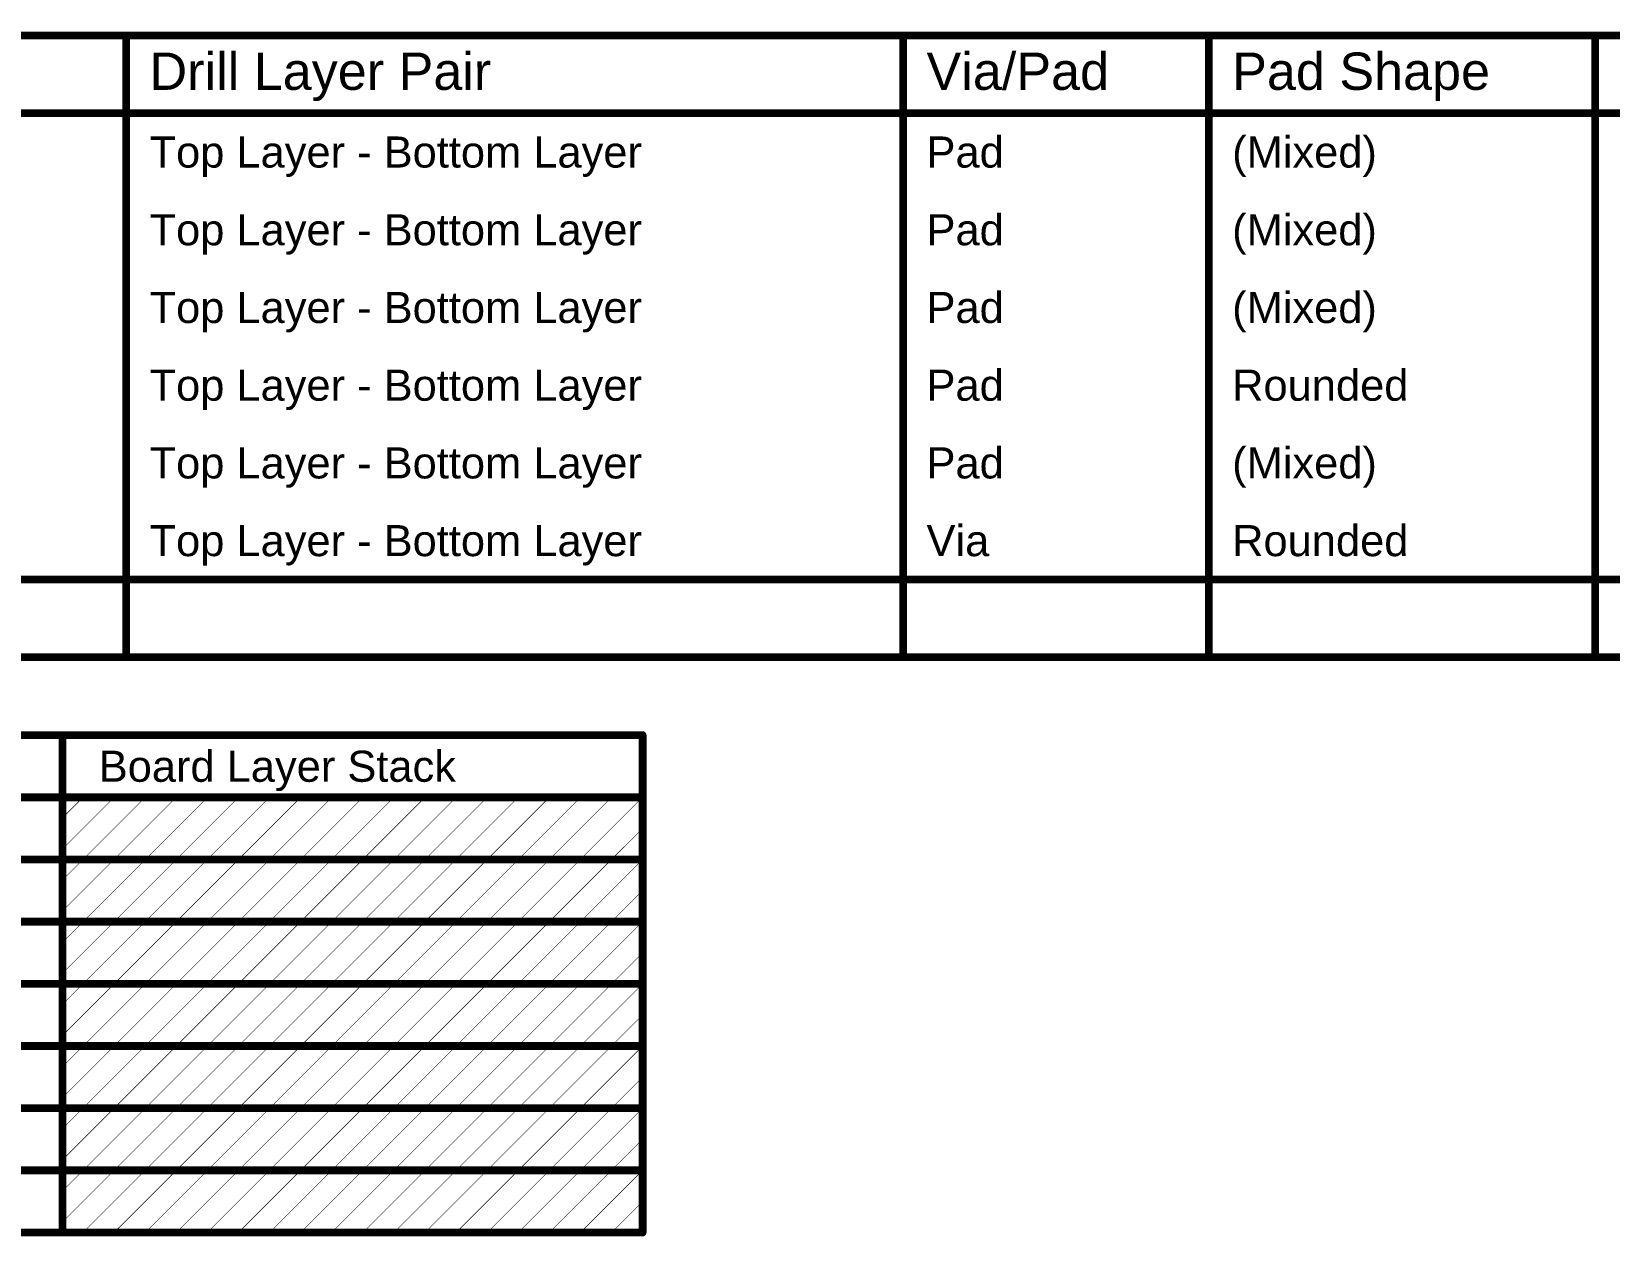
# Model space of a CAD drawing. Header units: inches. Extents: x -89 to 427, y -87 to 99.
# Drawn here: x 186.8 to 264.2, y 23.2 to 82.2 of the extents above; entities that cross this region are included whole.
import ezdxf

# ---------------------------------------------------------------- set-up
doc = ezdxf.new("R2010")
doc.units = ezdxf.units.IN
doc.layers.add('Drill Drawing', color=1, linetype='Continuous')
doc.layers.add('Fabrication_Layer', color=216, linetype='Continuous')
doc.styles.add('Arial', font='', dxfattribs={"height": 0.2})
doc.styles.get('Arial').set_extended_font_data('Arial')

msp = doc.modelspace()

# ---------------------------------------------------------------- linework, layer by layer
at = {"layer": 'Drill Drawing'}
for points in [[(101.562, 82.029, 0.381, 0.381, 0), (427.048, 82.029, 0.381, 0.381, 0)], [(191.479, 51.549, 0.381, 0.381, 0), (191.479, 82.029, 0.381, 0.381, 0)], [(229.568, 51.549, 0.381, 0.381, 0), (229.568, 82.029, 0.381, 0.381, 0)], [(244.55, 51.549, 0.381, 0.381, 0), (244.55, 82.029, 0.381, 0.381, 0)], [(263.493, 51.549, 0.381, 0.381, 0), (263.493, 82.029, 0.381, 0.381, 0)], [(101.562, 78.219, 0.381, 0.381, 0), (427.048, 78.219, 0.381, 0.381, 0)], [(101.562, 55.359, 0.381, 0.381, 0), (427.048, 55.359, 0.381, 0.381, 0)], [(101.562, 51.549, 0.381, 0.381, 0), (427.048, 51.549, 0.381, 0.381, 0)]]:
    msp.add_lwpolyline(points, format="xyseb", dxfattribs=at)
for points in [[(191.384, 82.029, 0.191, 0.191, 1), (191.575, 82.029, 0.191, 0.191, 1)], [(229.473, 82.029, 0.191, 0.191, 1), (229.663, 82.029, 0.191, 0.191, 1)], [(244.455, 82.029, 0.191, 0.191, 1), (244.645, 82.029, 0.191, 0.191, 1)], [(263.398, 82.029, 0.191, 0.191, 1), (263.589, 82.029, 0.191, 0.191, 1)], [(191.384, 51.549, 0.191, 0.191, 1), (191.575, 51.549, 0.191, 0.191, 1)], [(229.473, 51.549, 0.191, 0.191, 1), (229.663, 51.549, 0.191, 0.191, 1)], [(244.455, 51.549, 0.191, 0.191, 1), (244.645, 51.549, 0.191, 0.191, 1)], [(263.398, 51.549, 0.191, 0.191, 1), (263.589, 51.549, 0.191, 0.191, 1)]]:
    msp.add_lwpolyline(points, format="xyseb", close=True, dxfattribs=at)
at = {"layer": 'Fabrication_Layer'}
for points in [[(101.507, 47.727, 0.381, 0.381, 0), (216.793, 47.727, 0.381, 0.381, 0)], [(188.353, 23.343, 0.381, 0.381, 0), (188.353, 47.727, 0.381, 0.381, 0)], [(216.793, 23.343, 0.381, 0.381, 0), (216.793, 47.727, 0.381, 0.381, 0)], [(101.507, 44.679, 0.381, 0.381, 0), (216.793, 44.679, 0.381, 0.381, 0)], [(188.353, 42.147, 0.0254, 0.0254, 0), (190.885, 44.679, 0.0254, 0.0254, 0)], [(188.353, 43.671, 0.0254, 0.0254, 0), (189.361, 44.679, 0.0254, 0.0254, 0)], [(189.361, 41.631, 0.0254, 0.0254, 0), (192.409, 44.679, 0.0254, 0.0254, 0)], [(190.885, 41.631, 0.0254, 0.0254, 0), (193.933, 44.679, 0.0254, 0.0254, 0)], [(192.409, 41.631, 0.0254, 0.0254, 0), (195.457, 44.679, 0.0254, 0.0254, 0)], [(193.933, 41.631, 0.0254, 0.0254, 0), (196.981, 44.679, 0.0254, 0.0254, 0)], [(195.457, 41.631, 0.0254, 0.0254, 0), (198.505, 44.679, 0.0254, 0.0254, 0)], [(196.981, 41.631, 0.0254, 0.0254, 0), (200.029, 44.679, 0.0254, 0.0254, 0)], [(198.505, 41.631, 0.0254, 0.0254, 0), (201.553, 44.679, 0.0254, 0.0254, 0)], [(200.029, 41.631, 0.0254, 0.0254, 0), (203.077, 44.679, 0.0254, 0.0254, 0)], [(201.553, 41.631, 0.0254, 0.0254, 0), (204.601, 44.679, 0.0254, 0.0254, 0)], [(203.077, 41.631, 0.0254, 0.0254, 0), (206.125, 44.679, 0.0254, 0.0254, 0)], [(204.601, 41.631, 0.0254, 0.0254, 0), (207.649, 44.679, 0.0254, 0.0254, 0)], [(206.125, 41.631, 0.0254, 0.0254, 0), (209.173, 44.679, 0.0254, 0.0254, 0)], [(207.649, 41.631, 0.0254, 0.0254, 0), (210.697, 44.679, 0.0254, 0.0254, 0)], [(209.173, 41.631, 0.0254, 0.0254, 0), (212.221, 44.679, 0.0254, 0.0254, 0)], [(210.697, 41.631, 0.0254, 0.0254, 0), (213.745, 44.679, 0.0254, 0.0254, 0)], [(212.221, 41.631, 0.0254, 0.0254, 0), (215.269, 44.679, 0.0254, 0.0254, 0)], [(213.745, 41.631, 0.0254, 0.0254, 0), (216.793, 44.679, 0.0254, 0.0254, 0)], [(215.269, 41.631, 0.0254, 0.0254, 0), (216.793, 43.155, 0.0254, 0.0254, 0)], [(173.878, 41.631, 0.381, 0.381, 0), (188.353, 41.631, 0.381, 0.381, 0)], [(188.353, 41.631, 0.381, 0.381, 0), (216.793, 41.631, 0.381, 0.381, 0)], [(188.353, 39.099, 0.0254, 0.0254, 0), (190.885, 41.631, 0.0254, 0.0254, 0)], [(188.353, 40.623, 0.0254, 0.0254, 0), (189.361, 41.631, 0.0254, 0.0254, 0)], [(189.361, 38.583, 0.0254, 0.0254, 0), (192.409, 41.631, 0.0254, 0.0254, 0)], [(190.885, 38.583, 0.0254, 0.0254, 0), (193.933, 41.631, 0.0254, 0.0254, 0)], [(192.409, 38.583, 0.0254, 0.0254, 0), (195.457, 41.631, 0.0254, 0.0254, 0)], [(193.933, 38.583, 0.0254, 0.0254, 0), (196.981, 41.631, 0.0254, 0.0254, 0)], [(195.457, 38.583, 0.0254, 0.0254, 0), (198.505, 41.631, 0.0254, 0.0254, 0)], [(196.981, 38.583, 0.0254, 0.0254, 0), (200.029, 41.631, 0.0254, 0.0254, 0)], [(198.505, 38.583, 0.0254, 0.0254, 0), (201.553, 41.631, 0.0254, 0.0254, 0)], [(200.029, 38.583, 0.0254, 0.0254, 0), (203.077, 41.631, 0.0254, 0.0254, 0)], [(201.553, 38.583, 0.0254, 0.0254, 0), (204.601, 41.631, 0.0254, 0.0254, 0)], [(203.077, 38.583, 0.0254, 0.0254, 0), (206.125, 41.631, 0.0254, 0.0254, 0)], [(204.601, 38.583, 0.0254, 0.0254, 0), (207.649, 41.631, 0.0254, 0.0254, 0)], [(206.125, 38.583, 0.0254, 0.0254, 0), (209.173, 41.631, 0.0254, 0.0254, 0)], [(207.649, 38.583, 0.0254, 0.0254, 0), (210.697, 41.631, 0.0254, 0.0254, 0)], [(209.173, 38.583, 0.0254, 0.0254, 0), (212.221, 41.631, 0.0254, 0.0254, 0)], [(210.697, 38.583, 0.0254, 0.0254, 0), (213.745, 41.631, 0.0254, 0.0254, 0)], [(212.221, 38.583, 0.0254, 0.0254, 0), (215.269, 41.631, 0.0254, 0.0254, 0)], [(213.745, 38.583, 0.0254, 0.0254, 0), (216.793, 41.631, 0.0254, 0.0254, 0)], [(215.269, 38.583, 0.0254, 0.0254, 0), (216.793, 40.107, 0.0254, 0.0254, 0)], [(173.878, 38.583, 0.381, 0.381, 0), (188.353, 38.583, 0.381, 0.381, 0)], [(188.353, 38.583, 0.381, 0.381, 0), (216.793, 38.583, 0.381, 0.381, 0)], [(188.353, 36.051, 0.0254, 0.0254, 0), (190.885, 38.583, 0.0254, 0.0254, 0)], [(188.353, 37.575, 0.0254, 0.0254, 0), (189.361, 38.583, 0.0254, 0.0254, 0)], [(189.361, 35.535, 0.0254, 0.0254, 0), (192.409, 38.583, 0.0254, 0.0254, 0)], [(190.885, 35.535, 0.0254, 0.0254, 0), (193.933, 38.583, 0.0254, 0.0254, 0)], [(192.409, 35.535, 0.0254, 0.0254, 0), (195.457, 38.583, 0.0254, 0.0254, 0)], [(193.933, 35.535, 0.0254, 0.0254, 0), (196.981, 38.583, 0.0254, 0.0254, 0)], [(195.457, 35.535, 0.0254, 0.0254, 0), (198.505, 38.583, 0.0254, 0.0254, 0)], [(196.981, 35.535, 0.0254, 0.0254, 0), (200.029, 38.583, 0.0254, 0.0254, 0)], [(198.505, 35.535, 0.0254, 0.0254, 0), (201.553, 38.583, 0.0254, 0.0254, 0)], [(200.029, 35.535, 0.0254, 0.0254, 0), (203.077, 38.583, 0.0254, 0.0254, 0)], [(201.553, 35.535, 0.0254, 0.0254, 0), (204.601, 38.583, 0.0254, 0.0254, 0)], [(203.077, 35.535, 0.0254, 0.0254, 0), (206.125, 38.583, 0.0254, 0.0254, 0)], [(204.601, 35.535, 0.0254, 0.0254, 0), (207.649, 38.583, 0.0254, 0.0254, 0)], [(206.125, 35.535, 0.0254, 0.0254, 0), (209.173, 38.583, 0.0254, 0.0254, 0)], [(207.649, 35.535, 0.0254, 0.0254, 0), (210.697, 38.583, 0.0254, 0.0254, 0)], [(209.173, 35.535, 0.0254, 0.0254, 0), (212.221, 38.583, 0.0254, 0.0254, 0)], [(210.697, 35.535, 0.0254, 0.0254, 0), (213.745, 38.583, 0.0254, 0.0254, 0)], [(212.221, 35.535, 0.0254, 0.0254, 0), (215.269, 38.583, 0.0254, 0.0254, 0)], [(213.745, 35.535, 0.0254, 0.0254, 0), (216.793, 38.583, 0.0254, 0.0254, 0)], [(215.269, 35.535, 0.0254, 0.0254, 0), (216.793, 37.059, 0.0254, 0.0254, 0)], [(173.878, 35.535, 0.381, 0.381, 0), (188.353, 35.535, 0.381, 0.381, 0)], [(188.353, 35.535, 0.381, 0.381, 0), (216.793, 35.535, 0.381, 0.381, 0)], [(188.353, 33.003, 0.0254, 0.0254, 0), (190.885, 35.535, 0.0254, 0.0254, 0)], [(188.353, 34.527, 0.0254, 0.0254, 0), (189.361, 35.535, 0.0254, 0.0254, 0)], [(189.361, 32.487, 0.0254, 0.0254, 0), (192.409, 35.535, 0.0254, 0.0254, 0)], [(190.885, 32.487, 0.0254, 0.0254, 0), (193.933, 35.535, 0.0254, 0.0254, 0)], [(192.409, 32.487, 0.0254, 0.0254, 0), (195.457, 35.535, 0.0254, 0.0254, 0)], [(193.933, 32.487, 0.0254, 0.0254, 0), (196.981, 35.535, 0.0254, 0.0254, 0)], [(195.457, 32.487, 0.0254, 0.0254, 0), (198.505, 35.535, 0.0254, 0.0254, 0)], [(196.981, 32.487, 0.0254, 0.0254, 0), (200.029, 35.535, 0.0254, 0.0254, 0)], [(198.505, 32.487, 0.0254, 0.0254, 0), (201.553, 35.535, 0.0254, 0.0254, 0)], [(200.029, 32.487, 0.0254, 0.0254, 0), (203.077, 35.535, 0.0254, 0.0254, 0)], [(201.553, 32.487, 0.0254, 0.0254, 0), (204.601, 35.535, 0.0254, 0.0254, 0)], [(203.077, 32.487, 0.0254, 0.0254, 0), (206.125, 35.535, 0.0254, 0.0254, 0)], [(204.601, 32.487, 0.0254, 0.0254, 0), (207.649, 35.535, 0.0254, 0.0254, 0)], [(206.125, 32.487, 0.0254, 0.0254, 0), (209.173, 35.535, 0.0254, 0.0254, 0)], [(207.649, 32.487, 0.0254, 0.0254, 0), (210.697, 35.535, 0.0254, 0.0254, 0)], [(209.173, 32.487, 0.0254, 0.0254, 0), (212.221, 35.535, 0.0254, 0.0254, 0)], [(210.697, 32.487, 0.0254, 0.0254, 0), (213.745, 35.535, 0.0254, 0.0254, 0)], [(212.221, 32.487, 0.0254, 0.0254, 0), (215.269, 35.535, 0.0254, 0.0254, 0)], [(213.745, 32.487, 0.0254, 0.0254, 0), (216.793, 35.535, 0.0254, 0.0254, 0)], [(215.269, 32.487, 0.0254, 0.0254, 0), (216.793, 34.011, 0.0254, 0.0254, 0)], [(173.878, 32.487, 0.381, 0.381, 0), (188.353, 32.487, 0.381, 0.381, 0)], [(188.353, 32.487, 0.381, 0.381, 0), (216.793, 32.487, 0.381, 0.381, 0)], [(188.353, 29.955, 0.0254, 0.0254, 0), (190.885, 32.487, 0.0254, 0.0254, 0)], [(188.353, 31.479, 0.0254, 0.0254, 0), (189.361, 32.487, 0.0254, 0.0254, 0)], [(189.361, 29.439, 0.0254, 0.0254, 0), (192.409, 32.487, 0.0254, 0.0254, 0)], [(190.885, 29.439, 0.0254, 0.0254, 0), (193.933, 32.487, 0.0254, 0.0254, 0)], [(192.409, 29.439, 0.0254, 0.0254, 0), (195.457, 32.487, 0.0254, 0.0254, 0)], [(193.933, 29.439, 0.0254, 0.0254, 0), (196.981, 32.487, 0.0254, 0.0254, 0)], [(195.457, 29.439, 0.0254, 0.0254, 0), (198.505, 32.487, 0.0254, 0.0254, 0)], [(196.981, 29.439, 0.0254, 0.0254, 0), (200.029, 32.487, 0.0254, 0.0254, 0)], [(198.505, 29.439, 0.0254, 0.0254, 0), (201.553, 32.487, 0.0254, 0.0254, 0)], [(200.029, 29.439, 0.0254, 0.0254, 0), (203.077, 32.487, 0.0254, 0.0254, 0)], [(201.553, 29.439, 0.0254, 0.0254, 0), (204.601, 32.487, 0.0254, 0.0254, 0)], [(203.077, 29.439, 0.0254, 0.0254, 0), (206.125, 32.487, 0.0254, 0.0254, 0)], [(204.601, 29.439, 0.0254, 0.0254, 0), (207.649, 32.487, 0.0254, 0.0254, 0)], [(206.125, 29.439, 0.0254, 0.0254, 0), (209.173, 32.487, 0.0254, 0.0254, 0)], [(207.649, 29.439, 0.0254, 0.0254, 0), (210.697, 32.487, 0.0254, 0.0254, 0)], [(209.173, 29.439, 0.0254, 0.0254, 0), (212.221, 32.487, 0.0254, 0.0254, 0)], [(210.697, 29.439, 0.0254, 0.0254, 0), (213.745, 32.487, 0.0254, 0.0254, 0)], [(212.221, 29.439, 0.0254, 0.0254, 0), (215.269, 32.487, 0.0254, 0.0254, 0)], [(213.745, 29.439, 0.0254, 0.0254, 0), (216.793, 32.487, 0.0254, 0.0254, 0)], [(215.269, 29.439, 0.0254, 0.0254, 0), (216.793, 30.963, 0.0254, 0.0254, 0)], [(173.878, 29.439, 0.381, 0.381, 0), (188.353, 29.439, 0.381, 0.381, 0)], [(188.353, 29.439, 0.381, 0.381, 0), (216.793, 29.439, 0.381, 0.381, 0)], [(188.353, 26.907, 0.0254, 0.0254, 0), (190.885, 29.439, 0.0254, 0.0254, 0)], [(188.353, 28.431, 0.0254, 0.0254, 0), (189.361, 29.439, 0.0254, 0.0254, 0)], [(189.361, 26.391, 0.0254, 0.0254, 0), (192.409, 29.439, 0.0254, 0.0254, 0)], [(190.885, 26.391, 0.0254, 0.0254, 0), (193.933, 29.439, 0.0254, 0.0254, 0)], [(192.409, 26.391, 0.0254, 0.0254, 0), (195.457, 29.439, 0.0254, 0.0254, 0)], [(193.933, 26.391, 0.0254, 0.0254, 0), (196.981, 29.439, 0.0254, 0.0254, 0)], [(195.457, 26.391, 0.0254, 0.0254, 0), (198.505, 29.439, 0.0254, 0.0254, 0)], [(196.981, 26.391, 0.0254, 0.0254, 0), (200.029, 29.439, 0.0254, 0.0254, 0)], [(198.505, 26.391, 0.0254, 0.0254, 0), (201.553, 29.439, 0.0254, 0.0254, 0)], [(200.029, 26.391, 0.0254, 0.0254, 0), (203.077, 29.439, 0.0254, 0.0254, 0)], [(201.553, 26.391, 0.0254, 0.0254, 0), (204.601, 29.439, 0.0254, 0.0254, 0)], [(203.077, 26.391, 0.0254, 0.0254, 0), (206.125, 29.439, 0.0254, 0.0254, 0)], [(204.601, 26.391, 0.0254, 0.0254, 0), (207.649, 29.439, 0.0254, 0.0254, 0)], [(206.125, 26.391, 0.0254, 0.0254, 0), (209.173, 29.439, 0.0254, 0.0254, 0)], [(207.649, 26.391, 0.0254, 0.0254, 0), (210.697, 29.439, 0.0254, 0.0254, 0)], [(209.173, 26.391, 0.0254, 0.0254, 0), (212.221, 29.439, 0.0254, 0.0254, 0)], [(210.697, 26.391, 0.0254, 0.0254, 0), (213.745, 29.439, 0.0254, 0.0254, 0)], [(212.221, 26.391, 0.0254, 0.0254, 0), (215.269, 29.439, 0.0254, 0.0254, 0)], [(213.745, 26.391, 0.0254, 0.0254, 0), (216.793, 29.439, 0.0254, 0.0254, 0)], [(215.269, 26.391, 0.0254, 0.0254, 0), (216.793, 27.915, 0.0254, 0.0254, 0)], [(173.878, 26.391, 0.381, 0.381, 0), (188.353, 26.391, 0.381, 0.381, 0)], [(188.353, 26.391, 0.381, 0.381, 0), (216.793, 26.391, 0.381, 0.381, 0)], [(188.353, 23.859, 0.0254, 0.0254, 0), (190.885, 26.391, 0.0254, 0.0254, 0)], [(188.353, 25.383, 0.0254, 0.0254, 0), (189.361, 26.391, 0.0254, 0.0254, 0)], [(189.361, 23.343, 0.0254, 0.0254, 0), (192.409, 26.391, 0.0254, 0.0254, 0)], [(190.885, 23.343, 0.0254, 0.0254, 0), (193.933, 26.391, 0.0254, 0.0254, 0)], [(192.409, 23.343, 0.0254, 0.0254, 0), (195.457, 26.391, 0.0254, 0.0254, 0)], [(193.933, 23.343, 0.0254, 0.0254, 0), (196.981, 26.391, 0.0254, 0.0254, 0)], [(195.457, 23.343, 0.0254, 0.0254, 0), (198.505, 26.391, 0.0254, 0.0254, 0)], [(196.981, 23.343, 0.0254, 0.0254, 0), (200.029, 26.391, 0.0254, 0.0254, 0)], [(198.505, 23.343, 0.0254, 0.0254, 0), (201.553, 26.391, 0.0254, 0.0254, 0)], [(200.029, 23.343, 0.0254, 0.0254, 0), (203.077, 26.391, 0.0254, 0.0254, 0)], [(201.553, 23.343, 0.0254, 0.0254, 0), (204.601, 26.391, 0.0254, 0.0254, 0)], [(203.077, 23.343, 0.0254, 0.0254, 0), (206.125, 26.391, 0.0254, 0.0254, 0)], [(204.601, 23.343, 0.0254, 0.0254, 0), (207.649, 26.391, 0.0254, 0.0254, 0)], [(206.125, 23.343, 0.0254, 0.0254, 0), (209.173, 26.391, 0.0254, 0.0254, 0)], [(207.649, 23.343, 0.0254, 0.0254, 0), (210.697, 26.391, 0.0254, 0.0254, 0)], [(209.173, 23.343, 0.0254, 0.0254, 0), (212.221, 26.391, 0.0254, 0.0254, 0)], [(210.697, 23.343, 0.0254, 0.0254, 0), (213.745, 26.391, 0.0254, 0.0254, 0)], [(212.221, 23.343, 0.0254, 0.0254, 0), (215.269, 26.391, 0.0254, 0.0254, 0)], [(213.745, 23.343, 0.0254, 0.0254, 0), (216.793, 26.391, 0.0254, 0.0254, 0)], [(215.269, 23.343, 0.0254, 0.0254, 0), (216.793, 24.867, 0.0254, 0.0254, 0)], [(173.878, 23.343, 0.381, 0.381, 0), (188.353, 23.343, 0.381, 0.381, 0)], [(188.353, 23.343, 0.381, 0.381, 0), (216.793, 23.343, 0.381, 0.381, 0)]]:
    msp.add_lwpolyline(points, format="xyseb", dxfattribs=at)
for points in [[(188.258, 47.727, 0.191, 0.191, 1), (188.448, 47.727, 0.191, 0.191, 1)], [(216.697, 47.727, 0.191, 0.191, 1), (216.888, 47.727, 0.191, 0.191, 1)], [(216.697, 47.727, 0.191, 0.191, 1), (216.888, 47.727, 0.191, 0.191, 1)], [(216.697, 44.679, 0.191, 0.191, 1), (216.888, 44.679, 0.191, 0.191, 1)], [(189.354, 44.679, 0.0127, 0.0127, 1), (189.367, 44.679, 0.0127, 0.0127, 1)], [(190.878, 44.679, 0.0127, 0.0127, 1), (190.891, 44.679, 0.0127, 0.0127, 1)], [(192.402, 44.679, 0.0127, 0.0127, 1), (192.415, 44.679, 0.0127, 0.0127, 1)], [(193.926, 44.679, 0.0127, 0.0127, 1), (193.939, 44.679, 0.0127, 0.0127, 1)], [(195.45, 44.679, 0.0127, 0.0127, 1), (195.463, 44.679, 0.0127, 0.0127, 1)], [(196.974, 44.679, 0.0127, 0.0127, 1), (196.987, 44.679, 0.0127, 0.0127, 1)], [(198.498, 44.679, 0.0127, 0.0127, 1), (198.511, 44.679, 0.0127, 0.0127, 1)], [(200.022, 44.679, 0.0127, 0.0127, 1), (200.035, 44.679, 0.0127, 0.0127, 1)], [(201.546, 44.679, 0.0127, 0.0127, 1), (201.559, 44.679, 0.0127, 0.0127, 1)], [(203.07, 44.679, 0.0127, 0.0127, 1), (203.083, 44.679, 0.0127, 0.0127, 1)], [(204.594, 44.679, 0.0127, 0.0127, 1), (204.607, 44.679, 0.0127, 0.0127, 1)], [(206.118, 44.679, 0.0127, 0.0127, 1), (206.131, 44.679, 0.0127, 0.0127, 1)], [(207.642, 44.679, 0.0127, 0.0127, 1), (207.655, 44.679, 0.0127, 0.0127, 1)], [(209.166, 44.679, 0.0127, 0.0127, 1), (209.179, 44.679, 0.0127, 0.0127, 1)], [(210.69, 44.679, 0.0127, 0.0127, 1), (210.703, 44.679, 0.0127, 0.0127, 1)], [(212.214, 44.679, 0.0127, 0.0127, 1), (212.227, 44.679, 0.0127, 0.0127, 1)], [(213.738, 44.679, 0.0127, 0.0127, 1), (213.751, 44.679, 0.0127, 0.0127, 1)], [(215.262, 44.679, 0.0127, 0.0127, 1), (215.275, 44.679, 0.0127, 0.0127, 1)], [(216.786, 44.679, 0.0127, 0.0127, 1), (216.799, 44.679, 0.0127, 0.0127, 1)], [(188.346, 43.671, 0.0127, 0.0127, 1), (188.359, 43.671, 0.0127, 0.0127, 1)], [(216.786, 43.155, 0.0127, 0.0127, 1), (216.799, 43.155, 0.0127, 0.0127, 1)], [(188.258, 41.631, 0.191, 0.191, 1), (188.448, 41.631, 0.191, 0.191, 1)], [(188.258, 41.631, 0.191, 0.191, 1), (188.448, 41.631, 0.191, 0.191, 1)], [(188.346, 42.147, 0.0127, 0.0127, 1), (188.359, 42.147, 0.0127, 0.0127, 1)], [(216.697, 41.631, 0.191, 0.191, 1), (216.888, 41.631, 0.191, 0.191, 1)], [(189.354, 41.631, 0.0127, 0.0127, 1), (189.367, 41.631, 0.0127, 0.0127, 1)], [(189.354, 41.631, 0.0127, 0.0127, 1), (189.367, 41.631, 0.0127, 0.0127, 1)], [(190.878, 41.631, 0.0127, 0.0127, 1), (190.891, 41.631, 0.0127, 0.0127, 1)], [(190.878, 41.631, 0.0127, 0.0127, 1), (190.891, 41.631, 0.0127, 0.0127, 1)], [(192.402, 41.631, 0.0127, 0.0127, 1), (192.415, 41.631, 0.0127, 0.0127, 1)], [(192.402, 41.631, 0.0127, 0.0127, 1), (192.415, 41.631, 0.0127, 0.0127, 1)], [(193.926, 41.631, 0.0127, 0.0127, 1), (193.939, 41.631, 0.0127, 0.0127, 1)], [(193.926, 41.631, 0.0127, 0.0127, 1), (193.939, 41.631, 0.0127, 0.0127, 1)], [(195.45, 41.631, 0.0127, 0.0127, 1), (195.463, 41.631, 0.0127, 0.0127, 1)], [(195.45, 41.631, 0.0127, 0.0127, 1), (195.463, 41.631, 0.0127, 0.0127, 1)], [(196.974, 41.631, 0.0127, 0.0127, 1), (196.987, 41.631, 0.0127, 0.0127, 1)], [(196.974, 41.631, 0.0127, 0.0127, 1), (196.987, 41.631, 0.0127, 0.0127, 1)], [(198.498, 41.631, 0.0127, 0.0127, 1), (198.511, 41.631, 0.0127, 0.0127, 1)], [(198.498, 41.631, 0.0127, 0.0127, 1), (198.511, 41.631, 0.0127, 0.0127, 1)], [(200.022, 41.631, 0.0127, 0.0127, 1), (200.035, 41.631, 0.0127, 0.0127, 1)], [(200.022, 41.631, 0.0127, 0.0127, 1), (200.035, 41.631, 0.0127, 0.0127, 1)], [(201.546, 41.631, 0.0127, 0.0127, 1), (201.559, 41.631, 0.0127, 0.0127, 1)], [(201.546, 41.631, 0.0127, 0.0127, 1), (201.559, 41.631, 0.0127, 0.0127, 1)], [(203.07, 41.631, 0.0127, 0.0127, 1), (203.083, 41.631, 0.0127, 0.0127, 1)], [(203.07, 41.631, 0.0127, 0.0127, 1), (203.083, 41.631, 0.0127, 0.0127, 1)], [(204.594, 41.631, 0.0127, 0.0127, 1), (204.607, 41.631, 0.0127, 0.0127, 1)], [(204.594, 41.631, 0.0127, 0.0127, 1), (204.607, 41.631, 0.0127, 0.0127, 1)], [(206.118, 41.631, 0.0127, 0.0127, 1), (206.131, 41.631, 0.0127, 0.0127, 1)], [(206.118, 41.631, 0.0127, 0.0127, 1), (206.131, 41.631, 0.0127, 0.0127, 1)], [(207.642, 41.631, 0.0127, 0.0127, 1), (207.655, 41.631, 0.0127, 0.0127, 1)], [(207.642, 41.631, 0.0127, 0.0127, 1), (207.655, 41.631, 0.0127, 0.0127, 1)], [(209.166, 41.631, 0.0127, 0.0127, 1), (209.179, 41.631, 0.0127, 0.0127, 1)], [(209.166, 41.631, 0.0127, 0.0127, 1), (209.179, 41.631, 0.0127, 0.0127, 1)], [(210.69, 41.631, 0.0127, 0.0127, 1), (210.703, 41.631, 0.0127, 0.0127, 1)], [(210.69, 41.631, 0.0127, 0.0127, 1), (210.703, 41.631, 0.0127, 0.0127, 1)], [(212.214, 41.631, 0.0127, 0.0127, 1), (212.227, 41.631, 0.0127, 0.0127, 1)], [(212.214, 41.631, 0.0127, 0.0127, 1), (212.227, 41.631, 0.0127, 0.0127, 1)], [(213.738, 41.631, 0.0127, 0.0127, 1), (213.751, 41.631, 0.0127, 0.0127, 1)], [(213.738, 41.631, 0.0127, 0.0127, 1), (213.751, 41.631, 0.0127, 0.0127, 1)], [(215.262, 41.631, 0.0127, 0.0127, 1), (215.275, 41.631, 0.0127, 0.0127, 1)], [(215.262, 41.631, 0.0127, 0.0127, 1), (215.275, 41.631, 0.0127, 0.0127, 1)], [(216.786, 41.631, 0.0127, 0.0127, 1), (216.799, 41.631, 0.0127, 0.0127, 1)], [(188.346, 40.623, 0.0127, 0.0127, 1), (188.359, 40.623, 0.0127, 0.0127, 1)], [(216.786, 40.107, 0.0127, 0.0127, 1), (216.799, 40.107, 0.0127, 0.0127, 1)], [(188.258, 38.583, 0.191, 0.191, 1), (188.448, 38.583, 0.191, 0.191, 1)], [(188.258, 38.583, 0.191, 0.191, 1), (188.448, 38.583, 0.191, 0.191, 1)], [(188.346, 39.099, 0.0127, 0.0127, 1), (188.359, 39.099, 0.0127, 0.0127, 1)], [(216.697, 38.583, 0.191, 0.191, 1), (216.888, 38.583, 0.191, 0.191, 1)], [(189.354, 38.583, 0.0127, 0.0127, 1), (189.367, 38.583, 0.0127, 0.0127, 1)], [(189.354, 38.583, 0.0127, 0.0127, 1), (189.367, 38.583, 0.0127, 0.0127, 1)], [(190.878, 38.583, 0.0127, 0.0127, 1), (190.891, 38.583, 0.0127, 0.0127, 1)], [(190.878, 38.583, 0.0127, 0.0127, 1), (190.891, 38.583, 0.0127, 0.0127, 1)], [(192.402, 38.583, 0.0127, 0.0127, 1), (192.415, 38.583, 0.0127, 0.0127, 1)], [(192.402, 38.583, 0.0127, 0.0127, 1), (192.415, 38.583, 0.0127, 0.0127, 1)], [(193.926, 38.583, 0.0127, 0.0127, 1), (193.939, 38.583, 0.0127, 0.0127, 1)], [(193.926, 38.583, 0.0127, 0.0127, 1), (193.939, 38.583, 0.0127, 0.0127, 1)], [(195.45, 38.583, 0.0127, 0.0127, 1), (195.463, 38.583, 0.0127, 0.0127, 1)], [(195.45, 38.583, 0.0127, 0.0127, 1), (195.463, 38.583, 0.0127, 0.0127, 1)], [(196.974, 38.583, 0.0127, 0.0127, 1), (196.987, 38.583, 0.0127, 0.0127, 1)], [(196.974, 38.583, 0.0127, 0.0127, 1), (196.987, 38.583, 0.0127, 0.0127, 1)], [(198.498, 38.583, 0.0127, 0.0127, 1), (198.511, 38.583, 0.0127, 0.0127, 1)], [(198.498, 38.583, 0.0127, 0.0127, 1), (198.511, 38.583, 0.0127, 0.0127, 1)], [(200.022, 38.583, 0.0127, 0.0127, 1), (200.035, 38.583, 0.0127, 0.0127, 1)], [(200.022, 38.583, 0.0127, 0.0127, 1), (200.035, 38.583, 0.0127, 0.0127, 1)], [(201.546, 38.583, 0.0127, 0.0127, 1), (201.559, 38.583, 0.0127, 0.0127, 1)], [(201.546, 38.583, 0.0127, 0.0127, 1), (201.559, 38.583, 0.0127, 0.0127, 1)], [(203.07, 38.583, 0.0127, 0.0127, 1), (203.083, 38.583, 0.0127, 0.0127, 1)], [(203.07, 38.583, 0.0127, 0.0127, 1), (203.083, 38.583, 0.0127, 0.0127, 1)], [(204.594, 38.583, 0.0127, 0.0127, 1), (204.607, 38.583, 0.0127, 0.0127, 1)], [(204.594, 38.583, 0.0127, 0.0127, 1), (204.607, 38.583, 0.0127, 0.0127, 1)], [(206.118, 38.583, 0.0127, 0.0127, 1), (206.131, 38.583, 0.0127, 0.0127, 1)], [(206.118, 38.583, 0.0127, 0.0127, 1), (206.131, 38.583, 0.0127, 0.0127, 1)], [(207.642, 38.583, 0.0127, 0.0127, 1), (207.655, 38.583, 0.0127, 0.0127, 1)], [(207.642, 38.583, 0.0127, 0.0127, 1), (207.655, 38.583, 0.0127, 0.0127, 1)], [(209.166, 38.583, 0.0127, 0.0127, 1), (209.179, 38.583, 0.0127, 0.0127, 1)], [(209.166, 38.583, 0.0127, 0.0127, 1), (209.179, 38.583, 0.0127, 0.0127, 1)], [(210.69, 38.583, 0.0127, 0.0127, 1), (210.703, 38.583, 0.0127, 0.0127, 1)], [(210.69, 38.583, 0.0127, 0.0127, 1), (210.703, 38.583, 0.0127, 0.0127, 1)], [(212.214, 38.583, 0.0127, 0.0127, 1), (212.227, 38.583, 0.0127, 0.0127, 1)], [(212.214, 38.583, 0.0127, 0.0127, 1), (212.227, 38.583, 0.0127, 0.0127, 1)], [(213.738, 38.583, 0.0127, 0.0127, 1), (213.751, 38.583, 0.0127, 0.0127, 1)], [(213.738, 38.583, 0.0127, 0.0127, 1), (213.751, 38.583, 0.0127, 0.0127, 1)], [(215.262, 38.583, 0.0127, 0.0127, 1), (215.275, 38.583, 0.0127, 0.0127, 1)], [(215.262, 38.583, 0.0127, 0.0127, 1), (215.275, 38.583, 0.0127, 0.0127, 1)], [(216.786, 38.583, 0.0127, 0.0127, 1), (216.799, 38.583, 0.0127, 0.0127, 1)], [(188.346, 37.575, 0.0127, 0.0127, 1), (188.359, 37.575, 0.0127, 0.0127, 1)], [(216.786, 37.059, 0.0127, 0.0127, 1), (216.799, 37.059, 0.0127, 0.0127, 1)], [(188.258, 35.535, 0.191, 0.191, 1), (188.448, 35.535, 0.191, 0.191, 1)], [(188.258, 35.535, 0.191, 0.191, 1), (188.448, 35.535, 0.191, 0.191, 1)], [(188.346, 36.051, 0.0127, 0.0127, 1), (188.359, 36.051, 0.0127, 0.0127, 1)], [(216.697, 35.535, 0.191, 0.191, 1), (216.888, 35.535, 0.191, 0.191, 1)], [(189.354, 35.535, 0.0127, 0.0127, 1), (189.367, 35.535, 0.0127, 0.0127, 1)], [(189.354, 35.535, 0.0127, 0.0127, 1), (189.367, 35.535, 0.0127, 0.0127, 1)], [(190.878, 35.535, 0.0127, 0.0127, 1), (190.891, 35.535, 0.0127, 0.0127, 1)], [(190.878, 35.535, 0.0127, 0.0127, 1), (190.891, 35.535, 0.0127, 0.0127, 1)], [(192.402, 35.535, 0.0127, 0.0127, 1), (192.415, 35.535, 0.0127, 0.0127, 1)], [(192.402, 35.535, 0.0127, 0.0127, 1), (192.415, 35.535, 0.0127, 0.0127, 1)], [(193.926, 35.535, 0.0127, 0.0127, 1), (193.939, 35.535, 0.0127, 0.0127, 1)], [(193.926, 35.535, 0.0127, 0.0127, 1), (193.939, 35.535, 0.0127, 0.0127, 1)], [(195.45, 35.535, 0.0127, 0.0127, 1), (195.463, 35.535, 0.0127, 0.0127, 1)], [(195.45, 35.535, 0.0127, 0.0127, 1), (195.463, 35.535, 0.0127, 0.0127, 1)], [(196.974, 35.535, 0.0127, 0.0127, 1), (196.987, 35.535, 0.0127, 0.0127, 1)], [(196.974, 35.535, 0.0127, 0.0127, 1), (196.987, 35.535, 0.0127, 0.0127, 1)], [(198.498, 35.535, 0.0127, 0.0127, 1), (198.511, 35.535, 0.0127, 0.0127, 1)], [(198.498, 35.535, 0.0127, 0.0127, 1), (198.511, 35.535, 0.0127, 0.0127, 1)], [(200.022, 35.535, 0.0127, 0.0127, 1), (200.035, 35.535, 0.0127, 0.0127, 1)], [(200.022, 35.535, 0.0127, 0.0127, 1), (200.035, 35.535, 0.0127, 0.0127, 1)], [(201.546, 35.535, 0.0127, 0.0127, 1), (201.559, 35.535, 0.0127, 0.0127, 1)], [(201.546, 35.535, 0.0127, 0.0127, 1), (201.559, 35.535, 0.0127, 0.0127, 1)], [(203.07, 35.535, 0.0127, 0.0127, 1), (203.083, 35.535, 0.0127, 0.0127, 1)], [(203.07, 35.535, 0.0127, 0.0127, 1), (203.083, 35.535, 0.0127, 0.0127, 1)], [(204.594, 35.535, 0.0127, 0.0127, 1), (204.607, 35.535, 0.0127, 0.0127, 1)], [(204.594, 35.535, 0.0127, 0.0127, 1), (204.607, 35.535, 0.0127, 0.0127, 1)], [(206.118, 35.535, 0.0127, 0.0127, 1), (206.131, 35.535, 0.0127, 0.0127, 1)], [(206.118, 35.535, 0.0127, 0.0127, 1), (206.131, 35.535, 0.0127, 0.0127, 1)], [(207.642, 35.535, 0.0127, 0.0127, 1), (207.655, 35.535, 0.0127, 0.0127, 1)], [(207.642, 35.535, 0.0127, 0.0127, 1), (207.655, 35.535, 0.0127, 0.0127, 1)], [(209.166, 35.535, 0.0127, 0.0127, 1), (209.179, 35.535, 0.0127, 0.0127, 1)], [(209.166, 35.535, 0.0127, 0.0127, 1), (209.179, 35.535, 0.0127, 0.0127, 1)], [(210.69, 35.535, 0.0127, 0.0127, 1), (210.703, 35.535, 0.0127, 0.0127, 1)], [(210.69, 35.535, 0.0127, 0.0127, 1), (210.703, 35.535, 0.0127, 0.0127, 1)], [(212.214, 35.535, 0.0127, 0.0127, 1), (212.227, 35.535, 0.0127, 0.0127, 1)], [(212.214, 35.535, 0.0127, 0.0127, 1), (212.227, 35.535, 0.0127, 0.0127, 1)], [(213.738, 35.535, 0.0127, 0.0127, 1), (213.751, 35.535, 0.0127, 0.0127, 1)], [(213.738, 35.535, 0.0127, 0.0127, 1), (213.751, 35.535, 0.0127, 0.0127, 1)], [(215.262, 35.535, 0.0127, 0.0127, 1), (215.275, 35.535, 0.0127, 0.0127, 1)], [(215.262, 35.535, 0.0127, 0.0127, 1), (215.275, 35.535, 0.0127, 0.0127, 1)], [(216.786, 35.535, 0.0127, 0.0127, 1), (216.799, 35.535, 0.0127, 0.0127, 1)], [(188.346, 34.527, 0.0127, 0.0127, 1), (188.359, 34.527, 0.0127, 0.0127, 1)], [(216.786, 34.011, 0.0127, 0.0127, 1), (216.799, 34.011, 0.0127, 0.0127, 1)], [(188.258, 32.487, 0.191, 0.191, 1), (188.448, 32.487, 0.191, 0.191, 1)], [(188.258, 32.487, 0.191, 0.191, 1), (188.448, 32.487, 0.191, 0.191, 1)], [(188.346, 33.003, 0.0127, 0.0127, 1), (188.359, 33.003, 0.0127, 0.0127, 1)], [(189.354, 32.487, 0.0127, 0.0127, 1), (189.367, 32.487, 0.0127, 0.0127, 1)], [(189.354, 32.487, 0.0127, 0.0127, 1), (189.367, 32.487, 0.0127, 0.0127, 1)], [(190.878, 32.487, 0.0127, 0.0127, 1), (190.891, 32.487, 0.0127, 0.0127, 1)], [(190.878, 32.487, 0.0127, 0.0127, 1), (190.891, 32.487, 0.0127, 0.0127, 1)], [(192.402, 32.487, 0.0127, 0.0127, 1), (192.415, 32.487, 0.0127, 0.0127, 1)], [(192.402, 32.487, 0.0127, 0.0127, 1), (192.415, 32.487, 0.0127, 0.0127, 1)], [(193.926, 32.487, 0.0127, 0.0127, 1), (193.939, 32.487, 0.0127, 0.0127, 1)], [(193.926, 32.487, 0.0127, 0.0127, 1), (193.939, 32.487, 0.0127, 0.0127, 1)], [(195.45, 32.487, 0.0127, 0.0127, 1), (195.463, 32.487, 0.0127, 0.0127, 1)], [(195.45, 32.487, 0.0127, 0.0127, 1), (195.463, 32.487, 0.0127, 0.0127, 1)], [(196.974, 32.487, 0.0127, 0.0127, 1), (196.987, 32.487, 0.0127, 0.0127, 1)], [(196.974, 32.487, 0.0127, 0.0127, 1), (196.987, 32.487, 0.0127, 0.0127, 1)], [(198.498, 32.487, 0.0127, 0.0127, 1), (198.511, 32.487, 0.0127, 0.0127, 1)], [(198.498, 32.487, 0.0127, 0.0127, 1), (198.511, 32.487, 0.0127, 0.0127, 1)], [(200.022, 32.487, 0.0127, 0.0127, 1), (200.035, 32.487, 0.0127, 0.0127, 1)], [(200.022, 32.487, 0.0127, 0.0127, 1), (200.035, 32.487, 0.0127, 0.0127, 1)], [(201.546, 32.487, 0.0127, 0.0127, 1), (201.559, 32.487, 0.0127, 0.0127, 1)], [(201.546, 32.487, 0.0127, 0.0127, 1), (201.559, 32.487, 0.0127, 0.0127, 1)], [(203.07, 32.487, 0.0127, 0.0127, 1), (203.083, 32.487, 0.0127, 0.0127, 1)], [(203.07, 32.487, 0.0127, 0.0127, 1), (203.083, 32.487, 0.0127, 0.0127, 1)], [(204.594, 32.487, 0.0127, 0.0127, 1), (204.607, 32.487, 0.0127, 0.0127, 1)], [(204.594, 32.487, 0.0127, 0.0127, 1), (204.607, 32.487, 0.0127, 0.0127, 1)], [(206.118, 32.487, 0.0127, 0.0127, 1), (206.131, 32.487, 0.0127, 0.0127, 1)], [(206.118, 32.487, 0.0127, 0.0127, 1), (206.131, 32.487, 0.0127, 0.0127, 1)], [(207.642, 32.487, 0.0127, 0.0127, 1), (207.655, 32.487, 0.0127, 0.0127, 1)], [(207.642, 32.487, 0.0127, 0.0127, 1), (207.655, 32.487, 0.0127, 0.0127, 1)], [(209.166, 32.487, 0.0127, 0.0127, 1), (209.179, 32.487, 0.0127, 0.0127, 1)], [(209.166, 32.487, 0.0127, 0.0127, 1), (209.179, 32.487, 0.0127, 0.0127, 1)], [(210.69, 32.487, 0.0127, 0.0127, 1), (210.703, 32.487, 0.0127, 0.0127, 1)], [(210.69, 32.487, 0.0127, 0.0127, 1), (210.703, 32.487, 0.0127, 0.0127, 1)], [(212.214, 32.487, 0.0127, 0.0127, 1), (212.227, 32.487, 0.0127, 0.0127, 1)], [(212.214, 32.487, 0.0127, 0.0127, 1), (212.227, 32.487, 0.0127, 0.0127, 1)], [(213.738, 32.487, 0.0127, 0.0127, 1), (213.751, 32.487, 0.0127, 0.0127, 1)], [(213.738, 32.487, 0.0127, 0.0127, 1), (213.751, 32.487, 0.0127, 0.0127, 1)], [(215.262, 32.487, 0.0127, 0.0127, 1), (215.275, 32.487, 0.0127, 0.0127, 1)], [(215.262, 32.487, 0.0127, 0.0127, 1), (215.275, 32.487, 0.0127, 0.0127, 1)], [(216.697, 32.487, 0.191, 0.191, 1), (216.888, 32.487, 0.191, 0.191, 1)], [(216.786, 32.487, 0.0127, 0.0127, 1), (216.799, 32.487, 0.0127, 0.0127, 1)], [(188.346, 31.479, 0.0127, 0.0127, 1), (188.359, 31.479, 0.0127, 0.0127, 1)], [(216.786, 30.963, 0.0127, 0.0127, 1), (216.799, 30.963, 0.0127, 0.0127, 1)], [(188.258, 29.439, 0.191, 0.191, 1), (188.448, 29.439, 0.191, 0.191, 1)], [(188.258, 29.439, 0.191, 0.191, 1), (188.448, 29.439, 0.191, 0.191, 1)], [(188.346, 29.955, 0.0127, 0.0127, 1), (188.359, 29.955, 0.0127, 0.0127, 1)], [(189.354, 29.439, 0.0127, 0.0127, 1), (189.367, 29.439, 0.0127, 0.0127, 1)], [(189.354, 29.439, 0.0127, 0.0127, 1), (189.367, 29.439, 0.0127, 0.0127, 1)], [(190.878, 29.439, 0.0127, 0.0127, 1), (190.891, 29.439, 0.0127, 0.0127, 1)], [(190.878, 29.439, 0.0127, 0.0127, 1), (190.891, 29.439, 0.0127, 0.0127, 1)], [(192.402, 29.439, 0.0127, 0.0127, 1), (192.415, 29.439, 0.0127, 0.0127, 1)], [(192.402, 29.439, 0.0127, 0.0127, 1), (192.415, 29.439, 0.0127, 0.0127, 1)], [(193.926, 29.439, 0.0127, 0.0127, 1), (193.939, 29.439, 0.0127, 0.0127, 1)], [(193.926, 29.439, 0.0127, 0.0127, 1), (193.939, 29.439, 0.0127, 0.0127, 1)], [(195.45, 29.439, 0.0127, 0.0127, 1), (195.463, 29.439, 0.0127, 0.0127, 1)], [(195.45, 29.439, 0.0127, 0.0127, 1), (195.463, 29.439, 0.0127, 0.0127, 1)], [(196.974, 29.439, 0.0127, 0.0127, 1), (196.987, 29.439, 0.0127, 0.0127, 1)], [(196.974, 29.439, 0.0127, 0.0127, 1), (196.987, 29.439, 0.0127, 0.0127, 1)], [(198.498, 29.439, 0.0127, 0.0127, 1), (198.511, 29.439, 0.0127, 0.0127, 1)], [(198.498, 29.439, 0.0127, 0.0127, 1), (198.511, 29.439, 0.0127, 0.0127, 1)], [(200.022, 29.439, 0.0127, 0.0127, 1), (200.035, 29.439, 0.0127, 0.0127, 1)], [(200.022, 29.439, 0.0127, 0.0127, 1), (200.035, 29.439, 0.0127, 0.0127, 1)], [(201.546, 29.439, 0.0127, 0.0127, 1), (201.559, 29.439, 0.0127, 0.0127, 1)], [(201.546, 29.439, 0.0127, 0.0127, 1), (201.559, 29.439, 0.0127, 0.0127, 1)], [(203.07, 29.439, 0.0127, 0.0127, 1), (203.083, 29.439, 0.0127, 0.0127, 1)], [(203.07, 29.439, 0.0127, 0.0127, 1), (203.083, 29.439, 0.0127, 0.0127, 1)], [(204.594, 29.439, 0.0127, 0.0127, 1), (204.607, 29.439, 0.0127, 0.0127, 1)], [(204.594, 29.439, 0.0127, 0.0127, 1), (204.607, 29.439, 0.0127, 0.0127, 1)], [(206.118, 29.439, 0.0127, 0.0127, 1), (206.131, 29.439, 0.0127, 0.0127, 1)], [(206.118, 29.439, 0.0127, 0.0127, 1), (206.131, 29.439, 0.0127, 0.0127, 1)], [(207.642, 29.439, 0.0127, 0.0127, 1), (207.655, 29.439, 0.0127, 0.0127, 1)], [(207.642, 29.439, 0.0127, 0.0127, 1), (207.655, 29.439, 0.0127, 0.0127, 1)], [(209.166, 29.439, 0.0127, 0.0127, 1), (209.179, 29.439, 0.0127, 0.0127, 1)], [(209.166, 29.439, 0.0127, 0.0127, 1), (209.179, 29.439, 0.0127, 0.0127, 1)], [(210.69, 29.439, 0.0127, 0.0127, 1), (210.703, 29.439, 0.0127, 0.0127, 1)], [(210.69, 29.439, 0.0127, 0.0127, 1), (210.703, 29.439, 0.0127, 0.0127, 1)], [(212.214, 29.439, 0.0127, 0.0127, 1), (212.227, 29.439, 0.0127, 0.0127, 1)], [(212.214, 29.439, 0.0127, 0.0127, 1), (212.227, 29.439, 0.0127, 0.0127, 1)], [(213.738, 29.439, 0.0127, 0.0127, 1), (213.751, 29.439, 0.0127, 0.0127, 1)], [(213.738, 29.439, 0.0127, 0.0127, 1), (213.751, 29.439, 0.0127, 0.0127, 1)], [(215.262, 29.439, 0.0127, 0.0127, 1), (215.275, 29.439, 0.0127, 0.0127, 1)], [(215.262, 29.439, 0.0127, 0.0127, 1), (215.275, 29.439, 0.0127, 0.0127, 1)], [(216.697, 29.439, 0.191, 0.191, 1), (216.888, 29.439, 0.191, 0.191, 1)], [(216.786, 29.439, 0.0127, 0.0127, 1), (216.799, 29.439, 0.0127, 0.0127, 1)], [(188.346, 28.431, 0.0127, 0.0127, 1), (188.359, 28.431, 0.0127, 0.0127, 1)], [(216.786, 27.915, 0.0127, 0.0127, 1), (216.799, 27.915, 0.0127, 0.0127, 1)], [(188.258, 26.391, 0.191, 0.191, 1), (188.448, 26.391, 0.191, 0.191, 1)], [(188.258, 26.391, 0.191, 0.191, 1), (188.448, 26.391, 0.191, 0.191, 1)], [(188.346, 26.907, 0.0127, 0.0127, 1), (188.359, 26.907, 0.0127, 0.0127, 1)], [(189.354, 26.391, 0.0127, 0.0127, 1), (189.367, 26.391, 0.0127, 0.0127, 1)], [(189.354, 26.391, 0.0127, 0.0127, 1), (189.367, 26.391, 0.0127, 0.0127, 1)], [(190.878, 26.391, 0.0127, 0.0127, 1), (190.891, 26.391, 0.0127, 0.0127, 1)], [(190.878, 26.391, 0.0127, 0.0127, 1), (190.891, 26.391, 0.0127, 0.0127, 1)], [(192.402, 26.391, 0.0127, 0.0127, 1), (192.415, 26.391, 0.0127, 0.0127, 1)], [(192.402, 26.391, 0.0127, 0.0127, 1), (192.415, 26.391, 0.0127, 0.0127, 1)], [(193.926, 26.391, 0.0127, 0.0127, 1), (193.939, 26.391, 0.0127, 0.0127, 1)], [(193.926, 26.391, 0.0127, 0.0127, 1), (193.939, 26.391, 0.0127, 0.0127, 1)], [(195.45, 26.391, 0.0127, 0.0127, 1), (195.463, 26.391, 0.0127, 0.0127, 1)], [(195.45, 26.391, 0.0127, 0.0127, 1), (195.463, 26.391, 0.0127, 0.0127, 1)], [(196.974, 26.391, 0.0127, 0.0127, 1), (196.987, 26.391, 0.0127, 0.0127, 1)], [(196.974, 26.391, 0.0127, 0.0127, 1), (196.987, 26.391, 0.0127, 0.0127, 1)], [(198.498, 26.391, 0.0127, 0.0127, 1), (198.511, 26.391, 0.0127, 0.0127, 1)], [(198.498, 26.391, 0.0127, 0.0127, 1), (198.511, 26.391, 0.0127, 0.0127, 1)], [(200.022, 26.391, 0.0127, 0.0127, 1), (200.035, 26.391, 0.0127, 0.0127, 1)], [(200.022, 26.391, 0.0127, 0.0127, 1), (200.035, 26.391, 0.0127, 0.0127, 1)], [(201.546, 26.391, 0.0127, 0.0127, 1), (201.559, 26.391, 0.0127, 0.0127, 1)], [(201.546, 26.391, 0.0127, 0.0127, 1), (201.559, 26.391, 0.0127, 0.0127, 1)], [(203.07, 26.391, 0.0127, 0.0127, 1), (203.083, 26.391, 0.0127, 0.0127, 1)], [(203.07, 26.391, 0.0127, 0.0127, 1), (203.083, 26.391, 0.0127, 0.0127, 1)], [(204.594, 26.391, 0.0127, 0.0127, 1), (204.607, 26.391, 0.0127, 0.0127, 1)], [(204.594, 26.391, 0.0127, 0.0127, 1), (204.607, 26.391, 0.0127, 0.0127, 1)], [(206.118, 26.391, 0.0127, 0.0127, 1), (206.131, 26.391, 0.0127, 0.0127, 1)], [(206.118, 26.391, 0.0127, 0.0127, 1), (206.131, 26.391, 0.0127, 0.0127, 1)], [(207.642, 26.391, 0.0127, 0.0127, 1), (207.655, 26.391, 0.0127, 0.0127, 1)], [(207.642, 26.391, 0.0127, 0.0127, 1), (207.655, 26.391, 0.0127, 0.0127, 1)], [(209.166, 26.391, 0.0127, 0.0127, 1), (209.179, 26.391, 0.0127, 0.0127, 1)], [(209.166, 26.391, 0.0127, 0.0127, 1), (209.179, 26.391, 0.0127, 0.0127, 1)], [(210.69, 26.391, 0.0127, 0.0127, 1), (210.703, 26.391, 0.0127, 0.0127, 1)], [(210.69, 26.391, 0.0127, 0.0127, 1), (210.703, 26.391, 0.0127, 0.0127, 1)], [(212.214, 26.391, 0.0127, 0.0127, 1), (212.227, 26.391, 0.0127, 0.0127, 1)], [(212.214, 26.391, 0.0127, 0.0127, 1), (212.227, 26.391, 0.0127, 0.0127, 1)], [(213.738, 26.391, 0.0127, 0.0127, 1), (213.751, 26.391, 0.0127, 0.0127, 1)], [(213.738, 26.391, 0.0127, 0.0127, 1), (213.751, 26.391, 0.0127, 0.0127, 1)], [(215.262, 26.391, 0.0127, 0.0127, 1), (215.275, 26.391, 0.0127, 0.0127, 1)], [(215.262, 26.391, 0.0127, 0.0127, 1), (215.275, 26.391, 0.0127, 0.0127, 1)], [(216.697, 26.391, 0.191, 0.191, 1), (216.888, 26.391, 0.191, 0.191, 1)], [(216.786, 26.391, 0.0127, 0.0127, 1), (216.799, 26.391, 0.0127, 0.0127, 1)], [(188.346, 25.383, 0.0127, 0.0127, 1), (188.359, 25.383, 0.0127, 0.0127, 1)], [(216.786, 24.867, 0.0127, 0.0127, 1), (216.799, 24.867, 0.0127, 0.0127, 1)], [(188.258, 23.343, 0.191, 0.191, 1), (188.448, 23.343, 0.191, 0.191, 1)], [(188.258, 23.343, 0.191, 0.191, 1), (188.448, 23.343, 0.191, 0.191, 1)], [(188.258, 23.343, 0.191, 0.191, 1), (188.448, 23.343, 0.191, 0.191, 1)], [(188.346, 23.859, 0.0127, 0.0127, 1), (188.359, 23.859, 0.0127, 0.0127, 1)], [(189.354, 23.343, 0.0127, 0.0127, 1), (189.367, 23.343, 0.0127, 0.0127, 1)], [(190.878, 23.343, 0.0127, 0.0127, 1), (190.891, 23.343, 0.0127, 0.0127, 1)], [(192.402, 23.343, 0.0127, 0.0127, 1), (192.415, 23.343, 0.0127, 0.0127, 1)], [(193.926, 23.343, 0.0127, 0.0127, 1), (193.939, 23.343, 0.0127, 0.0127, 1)], [(195.45, 23.343, 0.0127, 0.0127, 1), (195.463, 23.343, 0.0127, 0.0127, 1)], [(196.974, 23.343, 0.0127, 0.0127, 1), (196.987, 23.343, 0.0127, 0.0127, 1)], [(198.498, 23.343, 0.0127, 0.0127, 1), (198.511, 23.343, 0.0127, 0.0127, 1)], [(200.022, 23.343, 0.0127, 0.0127, 1), (200.035, 23.343, 0.0127, 0.0127, 1)], [(201.546, 23.343, 0.0127, 0.0127, 1), (201.559, 23.343, 0.0127, 0.0127, 1)], [(203.07, 23.343, 0.0127, 0.0127, 1), (203.083, 23.343, 0.0127, 0.0127, 1)], [(204.594, 23.343, 0.0127, 0.0127, 1), (204.607, 23.343, 0.0127, 0.0127, 1)], [(206.118, 23.343, 0.0127, 0.0127, 1), (206.131, 23.343, 0.0127, 0.0127, 1)], [(207.642, 23.343, 0.0127, 0.0127, 1), (207.655, 23.343, 0.0127, 0.0127, 1)], [(209.166, 23.343, 0.0127, 0.0127, 1), (209.179, 23.343, 0.0127, 0.0127, 1)], [(210.69, 23.343, 0.0127, 0.0127, 1), (210.703, 23.343, 0.0127, 0.0127, 1)], [(212.214, 23.343, 0.0127, 0.0127, 1), (212.227, 23.343, 0.0127, 0.0127, 1)], [(213.738, 23.343, 0.0127, 0.0127, 1), (213.751, 23.343, 0.0127, 0.0127, 1)], [(215.262, 23.343, 0.0127, 0.0127, 1), (215.275, 23.343, 0.0127, 0.0127, 1)], [(216.697, 23.343, 0.191, 0.191, 1), (216.888, 23.343, 0.191, 0.191, 1)], [(216.697, 23.343, 0.191, 0.191, 1), (216.888, 23.343, 0.191, 0.191, 1)]]:
    msp.add_lwpolyline(points, format="xyseb", close=True, dxfattribs=at)

# ---------------------------------------------------------------- texts
at = {"layer": 'Drill Drawing', "style": 'Arial'}
for s, height, p in [('Drill Layer Pair', 1.8288, (192.622, 79.362)), ('Via/Pad', 1.8288, (230.711, 79.362)), ('Pad Shape', 1.8288, (245.693, 79.362)), ('Top Layer - Bottom Layer', 1.524, (192.622, 75.552)), ('Pad', 1.524, (230.711, 75.552)), ('(Mixed)', 1.524, (245.693, 75.552)), ('Top Layer - Bottom Layer', 1.524, (192.622, 71.742)), ('Pad', 1.524, (230.711, 71.742)), ('(Mixed)', 1.524, (245.693, 71.742)), ('Top Layer - Bottom Layer', 1.524, (192.622, 67.932)), ('Pad', 1.524, (230.711, 67.932)), ('(Mixed)', 1.524, (245.693, 67.932)), ('Top Layer - Bottom Layer', 1.524, (192.622, 64.122)), ('Pad', 1.524, (230.711, 64.122)), ('Rounded', 1.524, (245.693, 64.122)), ('Pad', 1.524, (230.711, 60.312)), ('(Mixed)', 1.524, (245.693, 60.312)), ('Top Layer - Bottom Layer', 1.524, (192.622, 60.312)), ('Top Layer - Bottom Layer', 1.524, (192.622, 56.502)), ('Via', 1.524, (230.711, 56.502)), ('Rounded', 1.524, (245.693, 56.502))]:
    msp.add_text(s, height=height, dxfattribs=at).set_placement(p)
at = {"layer": 'Fabrication_Layer', "style": 'Arial'}
msp.add_text('Board Layer Stack', height=1.524, dxfattribs=at).set_placement((190.131, 45.441))

doc.saveas('drawing.dxf')
